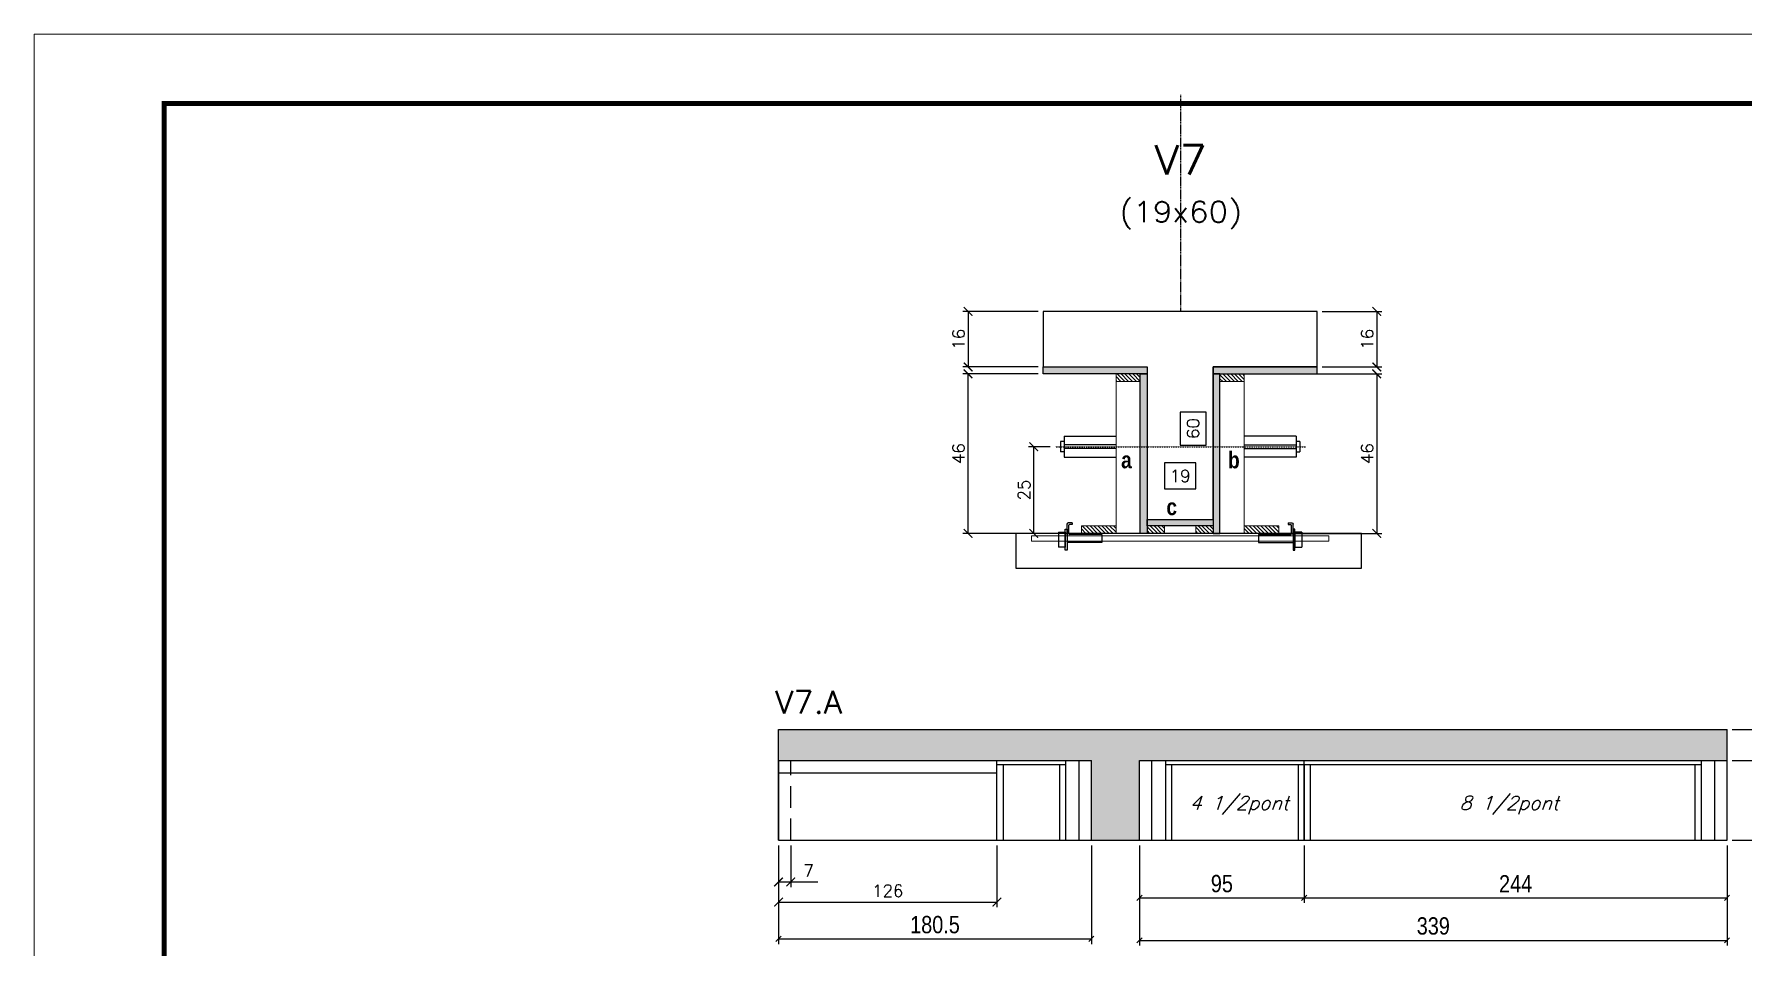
# Model space of a CAD drawing. Extents: x -10448 to -1189, y -11772 to 17235.
# Drawn here: x -5680 to -4694, y 12872 to 13399 of the extents above; entities that cross this region are included whole.
import ezdxf
from ezdxf.enums import TextEntityAlignment as Align

# ---------------------------------------------------------------- set-up
doc = ezdxf.new("R2010")
doc.units = 0
doc.linetypes.add('DASHED', pattern=[0.75, 0.5, -0.25])
doc.linetypes.add('HIDDEN', pattern=[0.375, 0.25, -0.125])
for name, color, linetype in [('barrote', 251, 'Continuous'), ('COTA', 241, 'Continuous'), ('Cota Seção (2x)', 4, 'Continuous'), ('detalhes', 4, 'Continuous'), ('Painéis', 200, 'Continuous'), ('presilha', 1, 'Continuous'), ('SARR_2.2x7', 40, 'Continuous'), ('SARR_3.5x7', 81, 'Continuous'), ('TENSOR', 3, 'Continuous'), ('texto', 7, 'Continuous'), ('Texto de Titulo', 7, 'Continuous'), ('Texto Qtd Sarr', 242, 'Continuous')]:
    doc.layers.add(name, color=color, linetype=linetype)
for name, color, linetype, lineweight in [('CONCRETO', 251, 'Continuous', 25), ('Folhas', 255, 'Continuous', 9), ('Hachura', 251, 'Continuous', 9), ('Madeira', 126, 'Continuous', 18), ('SARRAFO DE PRESSAO', 251, 'DASHED', 9), ('SCO-___-LAJ', 2, 'Continuous', 0), ('Texto Seção', 7, 'Continuous', 15)]:
    doc.layers.add(name, color=color, linetype=linetype, lineweight=lineweight)
doc.styles.add('COTA TECNICA', font='techl___.ttf', dxfattribs={"height": 10})
doc.styles.add('REGUA-120', font='ROMANS.shx', dxfattribs={"height": 15})
doc.styles.add('Romans', font='romans.shx')
doc.styles.add('TECNICA', font='techb___.ttf', dxfattribs={"height": 10})
doc.dimstyles.new('Cota Paínel', dxfattribs={"dimtxt": 7, "dimasz": 5, "dimexe": 3, "dimexo": 3, "dimgap": 3, "dimtad": 1, "dimdec": 1, "dimzin": 12, "dimdsep": 46, "dimtxsty": 'Romans', "dimblk": 'ARCHTICK', "dimcen": 0, "dimclrd": 4, "dimclre": 4, "dimclrt": 1, "dimadec": 1, "dimazin": 3, "dimtfac": 1, "dimtdec": 1, "dimtmove": 0, "dimatfit": 3, "dimldrblk": 'OBLIQUE', "dimfxl": 1, "dimtolj": 1, "dimtzin": 12, "dimarcsym": 0})
doc.dimstyles.new('Cota Seção (2x)', dxfattribs={"dimtxt": 7, "dimasz": 5, "dimexe": 3, "dimexo": 3, "dimgap": 2, "dimtad": 3, "dimdec": 1, "dimlfac": 0.5, "dimzin": 12, "dimdsep": 46, "dimtxsty": 'Romans', "dimblk": 'ARCHTICK', "dimcen": 0, "dimclrd": 4, "dimclre": 4, "dimclrt": 1, "dimadec": 1, "dimazin": 3, "dimtfac": 1, "dimtdec": 1, "dimtmove": 0, "dimatfit": 3, "dimldrblk": 'OBLIQUE', "dimfxl": 1, "dimtolj": 1, "dimtzin": 12, "dimarcsym": 0})
doc.dimstyles.new('Cota Seção interna', dxfattribs={"dimtxt": 7, "dimasz": 6, "dimexe": 0.18, "dimexo": 2, "dimgap": -4, "dimtad": 3, "dimdec": 1, "dimlfac": 0.5, "dimzin": 12, "dimdsep": 46, "dimtxsty": 'Romans', "dimblk": 'ARCHTICK', "dimcen": 0.09, "dimse1": 1, "dimse2": 1, "dimsd1": 1, "dimsd2": 1, "dimclrd": 180, "dimclre": 5, "dimclrt": 1, "dimadec": 0, "dimazin": 3, "dimtfac": 1, "dimtdec": 1, "dimtofl": 0, "dimtmove": 0, "dimatfit": 3, "dimldrblk": 'ARCHTICK', "dimfxl": 1, "dimtolj": 1, "dimtzin": 0, "dimarcsym": 0})
doc.dimstyles.new('PAINEL', dxfattribs={"dimtxt": 10, "dimasz": 3, "dimexe": 3, "dimexo": 3, "dimgap": 3, "dimtad": 1, "dimdec": 1, "dimzin": 12, "dimdsep": 46, "dimtxsty": 'COTA TECNICA', "dimblk1": 'OBLIQUE', "dimblk2": 'OBLIQUE', "dimsah": 1, "dimcen": 0.9, "dimclrd": 4, "dimclre": 4, "dimclrt": 240, "dimadec": 1, "dimazin": 3, "dimtfac": 1, "dimtdec": 1, "dimtmove": 0, "dimatfit": 3, "dimfxl": 1, "dimtolj": 1, "dimtzin": 12, "dimarcsym": 0})

# ---------------------------------------------------------------- blocks, each defined once
blk = doc.blocks.new('9999999999')
at = {"layer": 'Folhas'}
blk.add_lwpolyline([(98138.98, 34190.21), (99623.98, 34190.21), (99623.98, 35240.21), (98138.98, 35240.21)], close=True, dxfattribs=at)
at = {"layer": 'Folhas', "color": 30, "const_width": 3}
blk.add_lwpolyline([(98213.98, 34230.21), (99583.98, 34230.21), (99583.98, 35200.21), (98213.98, 35200.21)], close=True, dxfattribs=at)
blk = doc.blocks.new('_ArchTick')
at = {"color": 0, "linetype": 'ByBlock', "const_width": 0.15}
blk.add_lwpolyline([(-0.5, -0.5), (0.5, 0.5)], dxfattribs=at)
blk = doc.blocks.new('*D324')
at = {"layer": 'COTA', "color": 4, "lineweight": -2, "transparency": 16777216}
for p, q in [((-5100.51, 13238.54), (-5143.88, 13238.54)), ((-5140.88, 13238.54), (-5140.88, 13206.54)), ((-5100.51, 13206.54), (-5143.88, 13206.54))]:
    blk.add_line(p, q, dxfattribs=at)
at = {"layer": 'Defpoints', "color": 0, "transparency": 16777216}
for p in [(-5097.51, 13238.54), (-5140.88, 13206.54), (-5097.51, 13206.54)]:
    blk.add_point(p, dxfattribs=at)
at = {"layer": 'COTA', "color": 4, "lineweight": -2, "transparency": 16777216, "xscale": 5, "yscale": 5, "zscale": 5}
for p, rotation in [((-5140.88, 13238.54), 90), ((-5140.88, 13206.54), 270)]:
    blk.add_blockref('_ArchTick', p, dxfattribs=dict(at, rotation=rotation))
at = {"layer": 'COTA', "color": 1, "transparency": 16777216, "insert": (-5146.38, 13222.54), "char_height": 7, "attachment_point": 5, "rotation": 90, "style": 'Romans'}
blk.add_mtext('\\A1;16', dxfattribs=at)
blk = doc.blocks.new('_Oblique')
at = {"color": 0, "linetype": 'ByBlock', "lineweight": -2}
blk.add_line((-0.5, -0.5), (0.5, 0.5), dxfattribs=at)
blk = doc.blocks.new('*D325')
at = {"layer": 'COTA', "color": 4, "lineweight": -2, "transparency": 16777216}
for p, q in [((-5100.51, 13202.54), (-5143.88, 13202.54)), ((-5140.88, 13110.54), (-5140.88, 13202.54)), ((-5078.51, 13110.54), (-5143.88, 13110.54))]:
    blk.add_line(p, q, dxfattribs=at)
at = {"layer": 'Defpoints', "color": 0, "transparency": 16777216}
for p in [(-5140.88, 13202.54), (-5097.51, 13202.54), (-5075.51, 13110.54)]:
    blk.add_point(p, dxfattribs=at)
at = {"layer": 'COTA', "color": 4, "lineweight": -2, "transparency": 16777216, "xscale": 5, "yscale": 5, "zscale": 5}
for p, rotation in [((-5140.88, 13202.54), 90), ((-5140.88, 13110.54), 270)]:
    blk.add_blockref('_ArchTick', p, dxfattribs=dict(at, rotation=rotation))
at = {"layer": 'COTA', "color": 1, "transparency": 16777216, "insert": (-5146.38, 13156.54), "char_height": 7, "attachment_point": 5, "rotation": 90, "style": 'Romans'}
blk.add_mtext('\\A1;46', dxfattribs=at)
blk = doc.blocks.new('*D326')
at = {"layer": 'Cota Seção (2x)', "color": 180, "lineweight": -2, "transparency": 16777216}
for p, q in [((-5003.51, 13180.5), (-5018.51, 13180.5)), ((-5018.51, 13180.5), (-5018.51, 13161.5)), ((-5003.51, 13161.5), (-5003.51, 13180.5)), ((-5018.51, 13161.5), (-5003.51, 13161.5))]:
    blk.add_line(p, q, dxfattribs=at)
at = {"layer": 'Defpoints', "color": 0, "transparency": 16777216}
for p in [(-5037.51, 13238.54), (-4999.51, 13238.54), (-5037.51, 13118.54)]:
    blk.add_point(p, dxfattribs=at)
at = {"layer": 'Cota Seção (2x)', "color": 1, "transparency": 16777216, "insert": (-5011.01, 13171), "char_height": 7, "attachment_point": 5, "rotation": 90, "style": 'Romans'}
blk.add_mtext('\\A1;60', dxfattribs=at)
blk = doc.blocks.new('*D327')
at = {"layer": 'COTA', "color": 4, "lineweight": -2, "transparency": 16777216}
for p, q in [((-4978.51, 13202.54), (-4902.05, 13202.54)), ((-4905.05, 13202.54), (-4905.05, 13110.54)), ((-4958.51, 13110.54), (-4902.05, 13110.54))]:
    blk.add_line(p, q, dxfattribs=at)
at = {"layer": 'Defpoints', "color": 0, "transparency": 16777216}
for p in [(-4981.51, 13202.54), (-4961.51, 13110.54), (-4905.05, 13110.54)]:
    blk.add_point(p, dxfattribs=at)
at = {"layer": 'COTA', "color": 4, "lineweight": -2, "transparency": 16777216, "xscale": 5, "yscale": 5, "zscale": 5}
for p, rotation in [((-4905.05, 13202.54), 90), ((-4905.05, 13110.54), 270)]:
    blk.add_blockref('_ArchTick', p, dxfattribs=dict(at, rotation=rotation))
at = {"layer": 'COTA', "color": 1, "transparency": 16777216, "insert": (-4910.55, 13156.54), "char_height": 7, "attachment_point": 5, "rotation": 90, "style": 'Romans'}
blk.add_mtext('\\A1;46', dxfattribs=at)
blk = doc.blocks.new('PRESILHA METÁLICA 1')
at = {"layer": 'presilha'}
for p, q in [((6, 15.5), (7.5, 15.5)), ((6, -2.5), (6, 15.5)), ((7.5, 10.6), (7.5, 19.9)), ((7.5, 15.5), (7.5, -2.5)), ((12, 21), (8.6, 21)), ((9, 11.6), (9, 18.9)), ((12, 19.5), (9.6, 19.5)), ((12, 21), (12, 19.5)), ((0, 13), (6, 13)), ((0, 13), (0, 0)), ((6, 0), (0, 0)), ((6, 13), (6, 0)), ((37.5, 4.1), (7.5, 4.1)), ((37.5, 11), (9.6, 11)), ((37.5, 11), (37.5, 4.1)), ((7.5, -2.5), (6, -2.5))]:
    blk.add_line(p, q, dxfattribs=at)
for centre, radius, start, end in [((8.6, 19.9), 1.14, 90, 180), ((9.6, 18.9), 0.57, 90, 180), ((9.6, 11.6), 0.57, 180, 270)]:
    blk.add_arc(centre, radius, start, end, dxfattribs=at)
blk = doc.blocks.new('*D328')
at = {"layer": 'COTA', "color": 4, "lineweight": -2, "transparency": 16777216}
for p, q in [((-5093.51, 13160.53), (-5106.04, 13160.53)), ((-5103.04, 13160.53), (-5103.04, 13110.54)), ((-5093.51, 13110.54), (-5106.04, 13110.54))]:
    blk.add_line(p, q, dxfattribs=at)
at = {"layer": 'Defpoints', "color": 0, "transparency": 16777216}
for p in [(-5090.51, 13160.53), (-5103.04, 13110.54), (-5090.51, 13110.54)]:
    blk.add_point(p, dxfattribs=at)
at = {"layer": 'COTA', "color": 4, "lineweight": -2, "transparency": 16777216, "xscale": 5, "yscale": 5, "zscale": 5}
for p, rotation in [((-5103.04, 13160.53), 90), ((-5103.04, 13110.54), 270)]:
    blk.add_blockref('_ArchTick', p, dxfattribs=dict(at, rotation=rotation))
at = {"layer": 'COTA', "color": 1, "transparency": 16777216, "insert": (-5108.54, 13135.53), "char_height": 7, "attachment_point": 5, "rotation": 90, "style": 'Romans'}
blk.add_mtext('\\A1;25', dxfattribs=at)
blk = doc.blocks.new('*D329')
at = {"layer": 'COTA', "color": 4, "lineweight": -2, "transparency": 16777216}
for p, q in [((-4936.51, 13238.54), (-4902.05, 13238.54)), ((-4905.05, 13238.54), (-4905.05, 13206.54)), ((-4936.51, 13206.54), (-4902.05, 13206.54))]:
    blk.add_line(p, q, dxfattribs=at)
at = {"layer": 'Defpoints', "color": 0, "transparency": 16777216}
for p in [(-4939.51, 13238.54), (-4939.51, 13206.54), (-4905.05, 13206.54)]:
    blk.add_point(p, dxfattribs=at)
at = {"layer": 'COTA', "color": 4, "lineweight": -2, "transparency": 16777216, "xscale": 5, "yscale": 5, "zscale": 5}
for p, rotation in [((-4905.05, 13238.54), 90), ((-4905.05, 13206.54), 270)]:
    blk.add_blockref('_ArchTick', p, dxfattribs=dict(at, rotation=rotation))
at = {"layer": 'COTA', "color": 1, "transparency": 16777216, "insert": (-4910.55, 13222.54), "char_height": 7, "attachment_point": 5, "rotation": 90, "style": 'Romans'}
blk.add_mtext('\\A1;16', dxfattribs=at)
blk = doc.blocks.new('*D330')
at = {"layer": 'Cota Seção (2x)', "color": 180, "lineweight": -2, "transparency": 16777216}
for p, q in [((-5009.51, 13151.15), (-5027.51, 13151.15)), ((-5027.51, 13151.15), (-5027.51, 13136.15)), ((-5009.51, 13136.15), (-5009.51, 13151.15)), ((-5027.51, 13136.15), (-5009.51, 13136.15))]:
    blk.add_line(p, q, dxfattribs=at)
at = {"layer": 'Defpoints', "color": 0, "transparency": 16777216}
for p in [(-4999.51, 13132.15), (-5037.51, 13118.54), (-4999.51, 13118.54)]:
    blk.add_point(p, dxfattribs=at)
at = {"layer": 'Cota Seção (2x)', "color": 1, "transparency": 16777216, "insert": (-5018.51, 13143.65), "char_height": 7, "attachment_point": 5, "style": 'Romans'}
blk.add_mtext('\\A1;19', dxfattribs=at)
blk = doc.blocks.new('titulo1')
at = {"layer": 'Defpoints', "color": 252, "linetype": 'HIDDEN', "ltscale": 2}
blk.add_line((0, 0), (0, 125), dxfattribs=at)
at = {"layer": 'Defpoints', "style": 'Romans', "oblique": 15}
blk.add_attdef('FOLHA', text='', height=10, dxfattribs=at).set_placement((0, 15.58), align=Align.MIDDLE_CENTER)
at = {"layer": 'Texto Qtd Sarr', "color": 3, "style": 'Romans', "oblique": 15}
for tag, height, p in [('TITULO', 17, (0, 71.45)), ('SEÇÃO', 12, (0, 41.55))]:
    blk.add_attdef(tag, text='', height=height, dxfattribs=at).set_placement(p, align=Align.MIDDLE_CENTER)
blk = doc.blocks.new('*D331')
at = {"layer": 'COTA', "color": 4, "linetype": 'ByBlock', "lineweight": -2, "transparency": 16777216}
for p, q in [((-5041.93, 12930.46), (-5041.93, 12897.31)), ((-4946.93, 12930.46), (-4946.93, 12897.31)), ((-5041.93, 12900.31), (-4946.93, 12900.31))]:
    blk.add_line(p, q, dxfattribs=at)
at = {"layer": 'Defpoints', "color": 0, "linetype": 'ByBlock', "transparency": 16777216}
for p in [(-5041.93, 12933.46), (-4946.93, 12933.46), (-4946.93, 12900.31)]:
    blk.add_point(p, dxfattribs=at)
at = {"layer": 'COTA', "color": 4, "linetype": 'ByBlock', "lineweight": -2, "transparency": 16777216, "xscale": 3, "yscale": 3, "zscale": 3, "rotation": 180}
blk.add_blockref('_Oblique', (-5041.93, 12900.31), dxfattribs=at)
at = {"layer": 'COTA', "color": 4, "linetype": 'ByBlock', "lineweight": -2, "transparency": 16777216, "xscale": 3, "yscale": 3, "zscale": 3}
blk.add_blockref('_Oblique', (-4946.93, 12900.31), dxfattribs=at)
at = {"layer": 'COTA', "color": 240, "linetype": 'ByBlock', "transparency": 16777216, "insert": (-4994.43, 12908.44), "char_height": 10, "attachment_point": 5, "style": 'COTA TECNICA'}
blk.add_mtext('\\A1;95', dxfattribs=at)
blk = doc.blocks.new('*D332')
at = {"layer": 'COTA', "color": 4, "linetype": 'ByBlock', "lineweight": -2, "transparency": 16777216}
for p, q in [((-4946.93, 12930.46), (-4946.93, 12897.31)), ((-4702.93, 12930.46), (-4702.93, 12897.31)), ((-4946.93, 12900.31), (-4702.93, 12900.31))]:
    blk.add_line(p, q, dxfattribs=at)
at = {"layer": 'Defpoints', "color": 0, "linetype": 'ByBlock', "transparency": 16777216}
for p in [(-4946.93, 12933.46), (-4702.93, 12933.46), (-4702.93, 12900.31)]:
    blk.add_point(p, dxfattribs=at)
at = {"layer": 'COTA', "color": 4, "linetype": 'ByBlock', "lineweight": -2, "transparency": 16777216, "xscale": 3, "yscale": 3, "zscale": 3, "rotation": 180}
blk.add_blockref('_Oblique', (-4946.93, 12900.31), dxfattribs=at)
at = {"layer": 'COTA', "color": 4, "linetype": 'ByBlock', "lineweight": -2, "transparency": 16777216, "xscale": 3, "yscale": 3, "zscale": 3}
blk.add_blockref('_Oblique', (-4702.93, 12900.31), dxfattribs=at)
at = {"layer": 'COTA', "color": 240, "linetype": 'ByBlock', "transparency": 16777216, "insert": (-4824.93, 12908.38), "char_height": 10, "attachment_point": 5, "style": 'COTA TECNICA'}
blk.add_mtext('\\A1;244', dxfattribs=at)
blk = doc.blocks.new('*D335')
at = {"layer": 'COTA', "color": 4, "linetype": 'ByBlock', "lineweight": -2, "transparency": 16777216}
for p, q in [((-5041.93, 12930.46), (-5041.93, 12872.76)), ((-4702.93, 12930.46), (-4702.93, 12872.76)), ((-5041.93, 12875.76), (-4702.93, 12875.76))]:
    blk.add_line(p, q, dxfattribs=at)
at = {"layer": 'Defpoints', "color": 0, "linetype": 'ByBlock', "transparency": 16777216}
for p in [(-5041.93, 12933.46), (-4702.93, 12933.46), (-4702.93, 12875.76)]:
    blk.add_point(p, dxfattribs=at)
at = {"layer": 'COTA', "color": 4, "linetype": 'ByBlock', "lineweight": -2, "transparency": 16777216, "xscale": 3, "yscale": 3, "zscale": 3, "rotation": 180}
blk.add_blockref('_Oblique', (-5041.93, 12875.76), dxfattribs=at)
at = {"layer": 'COTA', "color": 4, "linetype": 'ByBlock', "lineweight": -2, "transparency": 16777216, "xscale": 3, "yscale": 3, "zscale": 3}
blk.add_blockref('_Oblique', (-4702.93, 12875.76), dxfattribs=at)
at = {"layer": 'COTA', "color": 240, "linetype": 'ByBlock', "transparency": 16777216, "insert": (-4872.43, 12884.01), "char_height": 10, "attachment_point": 5, "style": 'COTA TECNICA'}
blk.add_mtext('\\A1;339', dxfattribs=at)
blk = doc.blocks.new('*D333')
at = {"layer": 'COTA', "color": 4, "lineweight": -2, "transparency": 16777216}
for p, q in [((-4699.93, 12979.46), (-4668.35, 12979.46)), ((-4671.35, 12933.46), (-4671.35, 12979.46)), ((-4699.93, 12933.46), (-4668.35, 12933.46))]:
    blk.add_line(p, q, dxfattribs=at)
at = {"layer": 'Defpoints', "color": 0, "transparency": 16777216}
for p in [(-4702.93, 12979.46), (-4671.35, 12979.46), (-4702.93, 12933.46)]:
    blk.add_point(p, dxfattribs=at)
at = {"layer": 'COTA', "color": 4, "lineweight": -2, "transparency": 16777216, "xscale": 5, "yscale": 5, "zscale": 5}
for p, rotation in [((-4671.35, 12979.46), 90), ((-4671.35, 12933.46), 270)]:
    blk.add_blockref('_ArchTick', p, dxfattribs=dict(at, rotation=rotation))
at = {"layer": 'COTA', "color": 1, "transparency": 16777216, "insert": (-4677.85, 12956.46), "char_height": 7, "attachment_point": 5, "rotation": 90, "style": 'Romans'}
blk.add_mtext('\\A1;46', dxfattribs=at)
blk = doc.blocks.new('*D334')
at = {"layer": 'COTA', "color": 4, "lineweight": -2, "transparency": 16777216}
for p, q in [((-4699.93, 12997.46), (-4668.35, 12997.46)), ((-4671.35, 12979.46), (-4671.35, 12997.46)), ((-4699.93, 12979.46), (-4668.35, 12979.46))]:
    blk.add_line(p, q, dxfattribs=at)
at = {"layer": 'Defpoints', "color": 0, "transparency": 16777216}
for p in [(-4702.93, 12997.46), (-4671.35, 12997.46), (-4702.93, 12979.46)]:
    blk.add_point(p, dxfattribs=at)
at = {"layer": 'COTA', "color": 4, "lineweight": -2, "transparency": 16777216, "xscale": 5, "yscale": 5, "zscale": 5}
for p, rotation in [((-4671.35, 12997.46), 90), ((-4671.35, 12979.46), 270)]:
    blk.add_blockref('_ArchTick', p, dxfattribs=dict(at, rotation=rotation))
at = {"layer": 'COTA', "color": 1, "transparency": 16777216, "insert": (-4677.85, 12988.46), "char_height": 7, "attachment_point": 5, "rotation": 90, "style": 'Romans'}
blk.add_mtext('\\A1;18', dxfattribs=at)
blk = doc.blocks.new('*D336')
at = {"layer": 'COTA', "color": 4, "linetype": 'ByBlock', "lineweight": -2, "transparency": 16777216}
for p, q in [((-5250.22, 12930.46), (-5250.22, 12873.63)), ((-5069.72, 12930.46), (-5069.72, 12873.63)), ((-5250.22, 12876.63), (-5069.72, 12876.63))]:
    blk.add_line(p, q, dxfattribs=at)
at = {"layer": 'Defpoints', "color": 0, "linetype": 'ByBlock', "transparency": 16777216}
for p in [(-5250.22, 12933.46), (-5069.72, 12933.46), (-5069.72, 12876.63)]:
    blk.add_point(p, dxfattribs=at)
at = {"layer": 'COTA', "color": 4, "linetype": 'ByBlock', "lineweight": -2, "transparency": 16777216, "xscale": 3, "yscale": 3, "zscale": 3, "rotation": 180}
blk.add_blockref('_Oblique', (-5250.22, 12876.63), dxfattribs=at)
at = {"layer": 'COTA', "color": 4, "linetype": 'ByBlock', "lineweight": -2, "transparency": 16777216, "xscale": 3, "yscale": 3, "zscale": 3}
blk.add_blockref('_Oblique', (-5069.72, 12876.63), dxfattribs=at)
at = {"layer": 'COTA', "color": 240, "linetype": 'ByBlock', "transparency": 16777216, "insert": (-5159.97, 12884.77), "char_height": 10, "attachment_point": 5, "style": 'COTA TECNICA'}
blk.add_mtext('\\A1;180.5', dxfattribs=at)
blk = doc.blocks.new('*D337')
at = {"layer": 'COTA', "color": 4, "lineweight": -2, "transparency": 16777216}
for p, q in [((-5250.22, 12930.46), (-5250.22, 12906.45)), ((-5243.22, 12930.46), (-5243.22, 12906.45)), ((-5250.22, 12909.45), (-5243.22, 12909.45)), ((-5243.22, 12909.45), (-5227.55, 12909.45))]:
    blk.add_line(p, q, dxfattribs=at)
at = {"layer": 'Defpoints', "color": 0, "transparency": 16777216}
for p in [(-5250.22, 12933.46), (-5243.22, 12933.46), (-5243.22, 12909.45)]:
    blk.add_point(p, dxfattribs=at)
at = {"layer": 'COTA', "color": 4, "lineweight": -2, "transparency": 16777216, "xscale": 5, "yscale": 5, "zscale": 5, "rotation": 180}
blk.add_blockref('_ArchTick', (-5250.22, 12909.45), dxfattribs=at)
at = {"layer": 'COTA', "color": 4, "lineweight": -2, "transparency": 16777216, "xscale": 5, "yscale": 5, "zscale": 5}
blk.add_blockref('_ArchTick', (-5243.22, 12909.45), dxfattribs=at)
at = {"layer": 'COTA', "color": 1, "transparency": 16777216, "insert": (-5232.89, 12915.95), "char_height": 7, "attachment_point": 5, "style": 'Romans'}
blk.add_mtext('\\A1;7', dxfattribs=at)
blk = doc.blocks.new('*D345')
at = {"layer": 'COTA', "color": 4, "lineweight": -2, "transparency": 16777216}
for p, q in [((-5250.22, 12930.46), (-5250.22, 12894.84)), ((-5124.22, 12930.46), (-5124.22, 12894.84)), ((-5250.22, 12897.84), (-5124.22, 12897.84))]:
    blk.add_line(p, q, dxfattribs=at)
at = {"layer": 'Defpoints', "color": 0, "transparency": 16777216}
for p in [(-5250.22, 12933.46), (-5124.22, 12933.46), (-5124.22, 12897.84)]:
    blk.add_point(p, dxfattribs=at)
at = {"layer": 'COTA', "color": 4, "lineweight": -2, "transparency": 16777216, "xscale": 5, "yscale": 5, "zscale": 5, "rotation": 180}
blk.add_blockref('_ArchTick', (-5250.22, 12897.84), dxfattribs=at)
at = {"layer": 'COTA', "color": 4, "lineweight": -2, "transparency": 16777216, "xscale": 5, "yscale": 5, "zscale": 5}
blk.add_blockref('_ArchTick', (-5124.22, 12897.84), dxfattribs=at)
at = {"layer": 'COTA', "color": 1, "transparency": 16777216, "insert": (-5187.22, 12904.34), "char_height": 7, "attachment_point": 5, "style": 'Romans'}
blk.add_mtext('\\A1;126', dxfattribs=at)

msp = doc.modelspace()

# ---------------------------------------------------------------- hatches: boundary and pattern name
at = {"layer": 'COTA', "linetype": 'ByBlock'}
h = msp.add_hatch(dxfattribs=at)
h.set_pattern_fill('AR-CONC', color=256, scale=0.03)
h.set_pattern_definition([(50, (209.5526, 0), (5.46554, -0.4781726), [0.5715, -6.2865]), (355, (209.5526, 0), (-1.0573026, 5.7317054), [0.4572, -5.0292175]), (100.451445, (210.008, -0.04), (4.4082374, 5.2535326), [0.4857003, -5.3427073]), (46.1842, (209.5526, 1.524), (8.1323712, -1.2612698), [0.85725, -9.42975]), (96.63556, (210.23, 1.419), (7.122124, 7.4227837), [0.7285507, -8.014068]), (351.18415, (209.5526, 1.524), (7.122124, 7.4227837), [0.685799, -7.543792]), (21, (210.3146, 1.143), (4.5484317, -3.067956), [0.5715, -6.2865]), (326, (210.3146, 1.143), (1.8540609, 5.525639), [0.4572, -5.0292]), (71.451445, (210.6936, 0.8873), (6.4024926, 2.457683), [0.4857003, -5.3426981]), (37.5, (209.5526, 0), (0.0926581, 2.53665117), [0, -4.96824, 0, -5.1054, 0, -5.04825]), (7.5, (209.5526, 0), (2.0045899, 3.00541724), [0, -2.91084, 0, -4.85394, 0, -1.92405]), (327.5, (207.8533, 0), (4.06771786, -0.17186232), [0, -1.905, 0, -5.9436, 0, -7.8867]), (317.5, (207.0913, 0), (4.4438754, 0.7627947), [0, -2.4765, 0, -3.94716, 0, -5.6007])])
h.paths.add_polyline_path([(-5041.93, 12979.46), (-4702.93, 12979.46), (-4702.93, 12997.46), (-5250.22, 12997.46), (-5250.22, 12979.46), (-5069.72, 12979.46), (-5069.72, 12933.46), (-5041.93, 12933.46)])
at = {"layer": 'Hachura'}
h = msp.add_hatch(color=256, dxfattribs=at)
h.dxf.hatch_style = 1
h.paths.add_polyline_path([(-5097.51, 13202.54), (-5097.51, 13206.54), (-5037.51, 13206.54), (-5037.51, 13202.54)])
h = msp.add_hatch(dxfattribs=at)
h.set_pattern_fill('ANSI31', color=256, scale=0.5, angle=90, style=0)
h.set_pattern_definition([(135, (-27906.1278, 21505.7804), (-1.12253202, -1.12253202), [])])
h.paths.add_polyline_path([(-5055.51, 13202.54), (-5055.51, 13198.14), (-5041.51, 13198.14), (-5041.51, 13202.54)])
h = msp.add_hatch(color=256, dxfattribs=at)
h.dxf.hatch_style = 1
h.paths.add_polyline_path([(-5041.51, 13202.54), (-5037.51, 13202.54), (-5037.51, 13110.54), (-5041.51, 13110.54)])
h = msp.add_hatch(color=256, dxfattribs=at)
h.dxf.hatch_style = 1
h.paths.add_polyline_path([(-4939.51, 13202.54), (-4939.51, 13206.54), (-4999.51, 13206.54), (-4999.51, 13202.54)])
h = msp.add_hatch(color=256, dxfattribs=at)
h.dxf.hatch_style = 1
h.paths.add_polyline_path([(-4995.51, 13202.54), (-4999.51, 13202.54), (-4999.51, 13110.54), (-4995.51, 13110.54)])
h = msp.add_hatch(dxfattribs=at)
h.set_pattern_fill('ANSI31', color=256, scale=0.5, angle=270, style=0)
h.set_pattern_definition([(315, (18073.1126, 4717.2929), (1.12253202, 1.12253202), [])])
h.paths.add_polyline_path([(-4981.51, 13202.54), (-4981.51, 13198.14), (-4995.51, 13198.14), (-4995.51, 13202.54)])
h = msp.add_hatch(dxfattribs=at)
h.set_pattern_fill('ANSI31', color=256, scale=0.5, angle=270, style=0)
h.set_pattern_definition([(315, (17909.1126, 4880.8929), (1.12253202, 1.12253202), [])])
h.paths.add_polyline_path([(-5075.51, 13110.54), (-5075.51, 13114.94), (-5055.51, 13114.94), (-5055.51, 13110.54)])
h = msp.add_hatch(color=256, dxfattribs=at)
h.dxf.hatch_style = 1
h.paths.add_polyline_path([(-5037.51, 13114.94), (-5037.51, 13118.54), (-4999.51, 13118.54), (-4999.51, 13114.94)])
h = msp.add_hatch(dxfattribs=at)
h.set_pattern_fill('ANSI31', color=256, scale=0.5, angle=270, style=0)
h.set_pattern_definition([(315, (17919.1126, 4880.8929), (1.12253202, 1.12253202), [])])
h.paths.add_polyline_path([(-5037.51, 13110.54), (-5037.51, 13114.94), (-5027.51, 13114.94), (-5027.51, 13110.54)])
h = msp.add_hatch(dxfattribs=at)
h.set_pattern_fill('ANSI31', color=256, scale=0.5, angle=270, style=0)
h.set_pattern_definition([(315, (17895.1126, 4880.8929), (1.12253202, 1.12253202), [])])
h.paths.add_polyline_path([(-5009.51, 13110.54), (-5009.51, 13114.94), (-4999.51, 13114.94), (-4999.51, 13110.54)])
h = msp.add_hatch(dxfattribs=at)
h.set_pattern_fill('ANSI31', color=256, scale=0.5, angle=270, style=0)
h.set_pattern_definition([(315, (17929.1126, 4880.8929), (1.12253202, 1.12253202), [])])
h.paths.add_polyline_path([(-4961.51, 13110.54), (-4961.51, 13114.94), (-4981.51, 13114.94), (-4981.51, 13110.54)])

# ---------------------------------------------------------------- linework, layer by layer
at = {"ltscale": 3}
for p, q in [((-5087.51, 13163.53), (-5087.51, 13157.53)), ((-5085.51, 13163.53), (-5087.51, 13163.53)), ((-5085.51, 13166.53), (-5085.51, 13154.53)), ((-5085.51, 13166.53), (-5055.51, 13166.53)), ((-4951.51, 13166.53), (-4981.51, 13166.53)), ((-4951.51, 13166.53), (-4951.51, 13154.53)), ((-4949.51, 13163.53), (-4951.51, 13163.53)), ((-4949.51, 13163.53), (-4949.51, 13157.53)), ((-5085.51, 13157.53), (-5087.51, 13157.53)), ((-5055.51, 13161.53), (-5085.51, 13161.53)), ((-5055.51, 13159.53), (-5085.51, 13159.53)), ((-5085.51, 13154.53), (-5055.51, 13154.53)), ((-4981.51, 13161.53), (-4951.51, 13161.53)), ((-4981.51, 13159.53), (-4951.51, 13159.53)), ((-4951.51, 13154.53), (-4981.51, 13154.53)), ((-4951.51, 13157.53), (-4949.51, 13157.53))]:
    msp.add_line(p, q, dxfattribs=at)
at = {"layer": 'barrote'}
msp.add_lwpolyline([(-5113.36, 13090.54), (-4913.78, 13090.54), (-4913.78, 13110.54), (-5113.36, 13110.54)], close=True, dxfattribs=at)
at = {"layer": 'CONCRETO'}
msp.add_lwpolyline([(-4939.51, 13206.54), (-4939.51, 13238.54), (-5097.51, 13238.54), (-5097.51, 13206.54), (-5037.51, 13206.54), (-5037.51, 13118.54), (-4999.51, 13118.54), (-4999.51, 13196.54), (-4999.51, 13206.54)], close=True, dxfattribs=at)
at = {"layer": 'COTA', "linetype": 'ByBlock'}
for p, q in [((-5250.22, 12997.46), (-4702.93, 12997.46)), ((-5250.22, 12979.46), (-5250.22, 12997.46)), ((-4702.93, 12979.46), (-4702.93, 12997.46)), ((-5069.72, 12933.46), (-5041.93, 12933.46))]:
    msp.add_line(p, q, dxfattribs=at)
at = {"layer": 'Madeira'}
for points in [[(-5055.51, 13202.54), (-5055.51, 13198.14), (-5041.51, 13198.14), (-5041.51, 13202.54)], [(-5055.51, 13110.54), (-5041.51, 13110.54), (-5041.51, 13202.54), (-5055.51, 13202.54)], [(-4981.51, 13202.54), (-4981.51, 13198.14), (-4995.51, 13198.14), (-4995.51, 13202.54)], [(-4981.51, 13202.54), (-4995.51, 13202.54), (-4995.51, 13110.54), (-4981.51, 13110.54)], [(-5075.51, 13110.54), (-5075.51, 13114.94), (-5055.51, 13114.94), (-5055.51, 13110.54)], [(-5037.51, 13110.54), (-5037.51, 13114.94), (-5027.51, 13114.94), (-5027.51, 13110.54)], [(-5009.51, 13110.54), (-5009.51, 13114.94), (-4999.51, 13114.94), (-4999.51, 13110.54)], [(-4961.51, 13110.54), (-4961.51, 13114.94), (-4981.51, 13114.94), (-4981.51, 13110.54)]]:
    msp.add_lwpolyline(points, close=True, dxfattribs=at)
at = {"layer": 'Painéis', "linetype": 'ByBlock'}
for p, q in [((-5250.22, 12979.46), (-5069.72, 12979.46)), ((-5250.22, 12933.46), (-5250.22, 12979.46)), ((-5069.72, 12933.46), (-5069.72, 12979.46)), ((-5041.93, 12979.46), (-4702.93, 12979.46)), ((-5041.93, 12933.46), (-5041.93, 12979.46)), ((-4946.93, 12933.46), (-4946.93, 12979.46)), ((-4702.93, 12933.46), (-4702.93, 12979.46)), ((-5250.22, 12933.46), (-5069.72, 12933.46)), ((-5041.93, 12933.46), (-4702.93, 12933.46))]:
    msp.add_line(p, q, dxfattribs=at)
at = {"layer": 'Painéis'}
for points in [[(-5097.51, 13202.54), (-5097.51, 13206.54), (-5037.51, 13206.54), (-5037.51, 13202.54)], [(-5041.51, 13202.54), (-5037.51, 13202.54), (-5037.51, 13110.54), (-5041.51, 13110.54)], [(-4939.51, 13202.54), (-4939.51, 13206.54), (-4999.51, 13206.54), (-4999.51, 13202.54)], [(-4995.51, 13202.54), (-4999.51, 13202.54), (-4999.51, 13110.54), (-4995.51, 13110.54)], [(-5037.51, 13114.94), (-5037.51, 13118.54), (-4999.51, 13118.54), (-4999.51, 13114.94)]]:
    msp.add_lwpolyline(points, close=True, dxfattribs=at)
at = {"layer": 'SARR_2.2x7', "linetype": 'HIDDEN', "ltscale": 50}
msp.add_line((-5243.22, 12933.46), (-5243.22, 12979.46), dxfattribs=at)
at = {"layer": 'SARR_2.2x7', "linetype": 'Continuous'}
for p, q in [((-5124.22, 12977.26), (-5084.72, 12977.26)), ((-5076.72, 12933.46), (-5076.72, 12979.46)), ((-5034.93, 12933.46), (-5034.93, 12979.46)), ((-5026.93, 12977.26), (-4946.93, 12977.26)), ((-4946.93, 12977.26), (-4717.93, 12977.26)), ((-4709.93, 12933.46), (-4709.93, 12979.46)), ((-5250.22, 12972.46), (-5124.22, 12972.46))]:
    msp.add_line(p, q, dxfattribs=at)
at = {"layer": 'SARR_3.5x7'}
for p, q in [((-5250.22, 12979.46), (-5250.22, 12933.46)), ((-5124.22, 12933.46), (-5124.22, 12979.46)), ((-5120.72, 12977.26), (-5120.72, 12933.46)), ((-5088.22, 12977.26), (-5088.22, 12933.46)), ((-5084.72, 12979.46), (-5084.72, 12933.46)), ((-5026.93, 12979.46), (-5026.93, 12933.46)), ((-5023.43, 12977.26), (-5023.43, 12933.46)), ((-4950.43, 12977.26), (-4950.43, 12933.46)), ((-4946.93, 12977.26), (-4946.93, 12933.46)), ((-4943.43, 12977.26), (-4943.43, 12933.46)), ((-4721.43, 12977.26), (-4721.43, 12933.46)), ((-4717.93, 12979.46), (-4717.93, 12933.46)), ((-5250.22, 12933.46), (-5246.72, 12933.46)), ((-5088.22, 12933.46), (-5084.72, 12933.46)), ((-5026.93, 12933.46), (-5023.43, 12933.46)), ((-4950.43, 12933.46), (-4946.93, 12933.46)), ((-4946.93, 12933.46), (-4943.43, 12933.46)), ((-4721.43, 12933.46), (-4717.93, 12933.46))]:
    msp.add_line(p, q, dxfattribs=at)
at = {"layer": 'SCO-___-LAJ', "color": 1}
msp.add_lwpolyline([(-5104.36, 13109.2), (-4932.65, 13109.2), (-4932.65, 13106), (-5104.36, 13106)], close=True, dxfattribs=at)
at = {"layer": 'TENSOR', "linetype": 'HIDDEN', "ltscale": 0.5}
msp.add_line((-5090.51, 13160.53), (-4946.2, 13160.53), dxfattribs=at)

# ---------------------------------------------------------------- block references
at = {"layer": 'presilha', "yscale": 0.6666666666666666, "zscale": 0.6666666666666666}
for p, xscale in [((-5088.78, 13102.57), 0.6666666666666666), ((-4948.24, 13102.57), -0.6666666666666666)]:
    msp.add_blockref('PRESILHA METÁLICA 1', p, dxfattribs=dict(at, xscale=xscale))
at = {"layer": 'SARRAFO DE PRESSAO', "color": 6, "linetype": 'ByBlock'}
msp.add_blockref('9999999999', (-103818.76, -21841.7), dxfattribs=at)
at = {"layer": 'Texto Seção'}
ref = msp.add_blockref('titulo1', (-5018.19, 13238.54), dxfattribs=at)
ref.add_attrib('TITULO', 'V7', dxfattribs={"layer": 'Texto de Titulo', "color": 7, "height": 17, "style": 'Romans', "width": 1.1}).set_placement((-5018.19, 13326.04), align=Align.MIDDLE_CENTER)
ref.add_attrib('SEÇÃO', '(19x60)', dxfattribs={"layer": 'Texto de Titulo', "color": 7, "height": 12, "style": 'Romans', "width": 1.1}).set_placement((-5018.19, 13296.04), align=Align.MIDDLE_CENTER)

# ---------------------------------------------------------------- texts
at = {"layer": 'detalhes', "style": 'TECNICA'}
for s, p in [('a', (-5052.55, 13148.07)), ('b', (-4990.87, 13148.06)), ('c', (-5026.43, 13121.03))]:
    msp.add_text(s, height=9.6, dxfattribs=at).set_placement(p)
at = {"layer": 'texto', "color": 2, "char_height": 8, "attachment_point": 5, "style": 'Romans'}
for s, insert in [('{\\Q19;\\C256;4 1/2pont}', (-4984.51, 12953.68)), ('{\\Q19;\\C256;8 1/2pont}', (-4828.7, 12953.68))]:
    msp.add_mtext(s, dxfattribs=dict(at, insert=insert))
at = {"layer": 'Texto Seção', "style": 'REGUA-120', "width": 1.05}
msp.add_text('V7.A', height=13, dxfattribs=at).set_placement((-5252.22, 13006.65))

# ---------------------------------------------------------------- dimensions: what is measured, and where the dimension line sits
at = {"layer": 'COTA'}
for base, p1, p2, dimstyle, picture, middle in [((-5140.88, 13206.54), (-5097.51, 13238.54), (-5097.51, 13206.54), 'Cota Seção (2x)', '*D324', (-5146.38, 13222.54)), ((-4905.05, 13206.54), (-4939.51, 13238.54), (-4939.51, 13206.54), 'Cota Seção (2x)', '*D329', (-4910.55, 13222.54)), ((-5140.88, 13202.54), (-5075.51, 13110.54), (-5097.51, 13202.54), 'Cota Seção (2x)', '*D325', (-5146.38, 13156.54)), ((-4905.05, 13110.54), (-4981.51, 13202.54), (-4961.51, 13110.54), 'Cota Seção (2x)', '*D327', (-4910.55, 13156.54)), ((-5103.04, 13110.54), (-5090.51, 13160.53), (-5090.51, 13110.54), 'Cota Seção (2x)', '*D328', (-5108.54, 13135.53)), ((-4671.35, 12997.46), (-4702.93, 12979.46), (-4702.93, 12997.46), 'Cota Paínel', '*D334', (-4677.85, 12988.46)), ((-4671.35, 12979.46), (-4702.93, 12933.46), (-4702.93, 12979.46), 'Cota Paínel', '*D333', (-4677.85, 12956.46))]:
    dim = msp.add_linear_dim(base=base, p1=p1, p2=p2, angle=90, dimstyle=dimstyle, dxfattribs=at)
    dim.commit()
    dim.dimension.update_dxf_attribs({"geometry": picture, "text_midpoint": middle})
for base, p2, picture, middle in [((-5243.22, 12909.45), (-5243.22, 12933.46), '*D337', (-5232.89, 12915.95)), ((-5124.22, 12897.84), (-5124.22, 12933.46), '*D345', (-5187.22, 12904.34))]:
    dim = msp.add_linear_dim(base=base, p1=(-5250.22, 12933.46), p2=p2, dimstyle='Cota Paínel', dxfattribs=at)
    dim.commit()
    dim.dimension.update_dxf_attribs({"geometry": picture, "text_midpoint": middle})
at = {"layer": 'COTA', "linetype": 'ByBlock'}
for base, p1, p2, picture, middle in [((-5069.72, 12876.63), (-5250.22, 12933.46), (-5069.72, 12933.46), '*D336', (-5159.97, 12884.77)), ((-4946.93, 12900.31), (-5041.93, 12933.46), (-4946.93, 12933.46), '*D331', (-4994.43, 12908.44)), ((-4702.93, 12875.76), (-5041.93, 12933.46), (-4702.93, 12933.46), '*D335', (-4872.43, 12884.01))]:
    dim = msp.add_linear_dim(base=base, p1=p1, p2=p2, dimstyle='PAINEL', dxfattribs=at)
    dim.commit()
    dim.dimension.update_dxf_attribs({"geometry": picture, "text_midpoint": middle})
dim = msp.add_linear_dim(base=(-4702.93, 12900.31), p1=(-4946.93, 12933.46), p2=(-4702.93, 12933.46), dimstyle='PAINEL', override={"dimtmove": 1}, dxfattribs=at)
dim.commit()
dim.dimension.update_dxf_attribs({"geometry": '*D332', "text_midpoint": (-4824.93, 12908.38)})
at = {"layer": 'Cota Seção (2x)'}
dim = msp.add_linear_dim(base=(-4999.51, 13238.54), p1=(-5037.51, 13118.54), p2=(-5037.51, 13238.54), angle=90, dimstyle='Cota Seção interna', dxfattribs=at)
dim.commit()
dim.dimension.update_dxf_attribs({"geometry": '*D326', "text_midpoint": (-4999.51, 13171), "dimtype": 160})
dim = msp.add_linear_dim(base=(-4999.51, 13132.15), p1=(-5037.51, 13118.54), p2=(-4999.51, 13118.54), dimstyle='Cota Seção interna', dxfattribs=at)
dim.commit()
dim.dimension.update_dxf_attribs({"geometry": '*D330', "text_midpoint": (-5018.51, 13143.65)})

doc.saveas('drawing.dxf')
